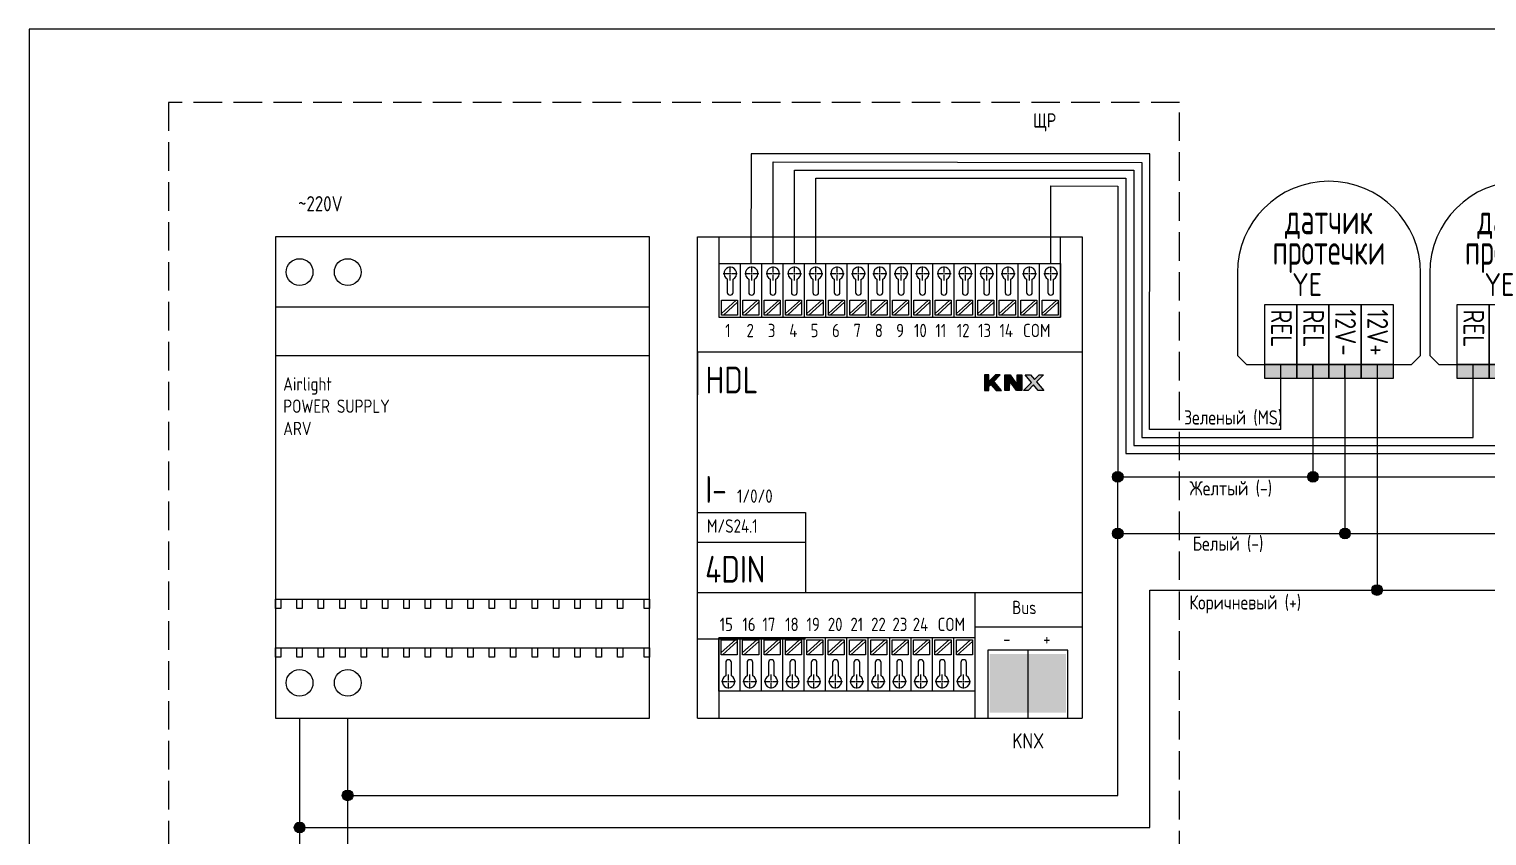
# Model space of a CAD drawing. Header units: millimetres. Extents: x -559267 to 14075, y 0 to 209897.
# Drawn here: x 0 to 255.8, y 145.5 to 287 of the extents above; entities that cross this region are included whole.
import ezdxf

# ---------------------------------------------------------------- set-up
doc = ezdxf.new("R2010")
doc.units = ezdxf.units.MM
doc.set_wipeout_variables(frame=1)
doc.linetypes.add('DASHED', pattern=[7, 5, -2, 0])
doc.layers.add('9_Протечки', color=1, linetype='Continuous')
doc.layers.add('HDL_Модули', color=7, linetype='Continuous')
doc.styles.add('UNC_A', font='GOST2304A_0.ttf')
doc.styles.add('Unecom', font='GOST2304A_0.ttf', dxfattribs={"height": 2.5})

# ---------------------------------------------------------------- blocks, each defined once
blk = doc.blocks.new('*U213')
at = {"lineweight": 25}
h = blk.add_hatch(color=82, dxfattribs=at)
h.dxf.hatch_style = 1
h.paths.add_polyline_path([(-2.62, -19.54), (-2.62, -18.4), (-5.25, -18.4), (-5.25, -19.54)])
at = {"lineweight": 25, "true_color": 0xf8991e}
h = blk.add_hatch(color=30, dxfattribs=at)
h.dxf.hatch_style = 1
h.paths.add_polyline_path([(-2.62, -18.4), (-2.62, -19.54), (0, -19.54), (0, -18.4)])
at = {"lineweight": 25}
h = blk.add_hatch(color=82, dxfattribs=at)
h.dxf.hatch_style = 1
h.paths.add_polyline_path([(1.31, -19.54), (1.31, -18.4), (-1.31, -18.4), (-1.31, -19.54)])
h = blk.add_hatch(color=160, dxfattribs=at)
h.dxf.hatch_style = 1
h.paths.add_polyline_path([(0, -18.4), (0, -19.54), (2.63, -19.54), (2.63, -18.4)])
h = blk.add_hatch(color=1, dxfattribs=at)
h.dxf.hatch_style = 1
h.paths.add_polyline_path([(1.31, -18.4), (1.31, -19.54), (3.94, -19.54), (3.94, -18.4)])
h = blk.add_hatch(color=1, dxfattribs=at)
h.dxf.hatch_style = 1
h.paths.add_polyline_path([(2.63, -18.4), (2.63, -19.54), (5.25, -19.54), (5.25, -18.4)])
blk.add_lwpolyline([(-7.5, -10.9), (-7.5, -17.65), (-6.75, -18.4), (6.75, -18.4), (7.5, -17.65), (7.5, -10.9)], dxfattribs=at)
for points in [[(-2.62, -13.49), (-2.62, -18.4), (-5.25, -18.4), (-5.25, -13.49)], [(0, -13.49), (0, -18.4), (-2.62, -18.4), (-2.62, -13.49)], [(2.63, -13.49), (2.63, -18.4), (0, -18.4), (0, -13.49)], [(5.25, -13.49), (5.25, -18.4), (2.63, -18.4), (2.63, -13.49)], [(-2.62, -18.4), (-2.62, -19.54), (-5.25, -19.54), (-5.25, -18.4)], [(-1.31, -18.4), (-1.31, -19.54), (-3.94, -19.54), (-3.94, -18.4)], [(0, -18.4), (0, -19.54), (-2.62, -19.54), (-2.62, -18.4)], [(1.31, -18.4), (1.31, -19.54), (-1.31, -19.54), (-1.31, -18.4)], [(2.63, -18.4), (2.63, -19.54), (0, -19.54), (0, -18.4)], [(3.94, -18.4), (3.94, -19.54), (1.31, -19.54), (1.31, -18.4)], [(5.25, -18.4), (5.25, -19.54), (2.63, -19.54), (2.63, -18.4)]]:
    blk.add_lwpolyline(points, close=True, dxfattribs=at)
blk.add_arc((0, -10.9), 7.5, 0, 180, dxfattribs=at)
at = {"lineweight": 25, "style": 'UNC_A'}
for s, width, insert, char_height, attachment_point in [('\\pxsm0.6;{\\W0.8;датчик протечки}', 10.9771, (0, -8.07), 2.5, 5), ('YE', 3.1163, (-3.01, -10.92), 1.875, 1)]:
    blk.add_mtext_dynamic_manual_height_columns(s, width=width, gutter_width=9.38, heights=[0], dxfattribs=dict(at, insert=insert, char_height=char_height, attachment_point=attachment_point))
at = {"lineweight": 25, "char_height": 1.7, "attachment_point": 1, "rotation": 270, "style": 'UNC_A'}
for s, insert in [('REL', (-3.04, -13.89)), ('REL', (-0.41, -13.89)), ('12V-', (2.21, -13.89)), ('12V+', (4.84, -13.89))]:
    blk.add_mtext_dynamic_manual_height_columns(s, width=4.5815, gutter_width=9.38, heights=[0], dxfattribs=dict(at, insert=insert))
at = {"lineweight": 25, "style": 'UNC_A'}
blk.add_attdef('111', (-0.66, -12.79), '', height=1.88, dxfattribs=at)
blk = doc.blocks.new('*U61')
at = {"layer": 'HDL_Модули', "color": 0, "transparency": 16777216}
for p, q in [((-1.31, 0), (-0.24, 0)), ((0, 0.24), (0, 1.31)), ((0.24, 0), (1.31, 0)), ((0, -1.31), (0, -0.24))]:
    blk.add_line(p, q, dxfattribs=at)
at = {"layer": 'HDL_Модули', "color": 0, "linetype": 'Continuous', "transparency": 16777216}
for p, q in [((-0.12, 0), (0.12, 0)), ((0, -0.12), (0, 0.12))]:
    blk.add_line(p, q, dxfattribs=at)
blk = doc.blocks.new('*U51')
at = {"layer": 'HDL_Модули', "color": 0, "transparency": 16777216}
for p, q in [((-1.31, 0), (-0.24, 0)), ((0, 0.24), (0, 1.31)), ((0.24, 0), (1.31, 0)), ((0, -1.31), (0, -0.24))]:
    blk.add_line(p, q, dxfattribs=at)
at = {"layer": 'HDL_Модули', "color": 0, "linetype": 'Continuous', "transparency": 16777216}
for p, q in [((-0.12, 0), (0.12, 0)), ((0, -0.12), (0, 0.12))]:
    blk.add_line(p, q, dxfattribs=at)
blk = doc.blocks.new('*U52')
at = {"layer": 'HDL_Модули', "color": 0, "transparency": 16777216}
for p, q in [((-1.31, 0), (-0.24, 0)), ((0, 0.24), (0, 1.31)), ((0.24, 0), (1.31, 0)), ((0, -1.31), (0, -0.24))]:
    blk.add_line(p, q, dxfattribs=at)
at = {"layer": 'HDL_Модули', "color": 0, "linetype": 'Continuous', "transparency": 16777216}
for p, q in [((-0.12, 0), (0.12, 0)), ((0, -0.12), (0, 0.12))]:
    blk.add_line(p, q, dxfattribs=at)
blk = doc.blocks.new('*U53')
at = {"layer": 'HDL_Модули', "color": 0, "transparency": 16777216}
for p, q in [((-1.31, 0), (-0.24, 0)), ((0, 0.24), (0, 1.31)), ((0.24, 0), (1.31, 0)), ((0, -1.31), (0, -0.24))]:
    blk.add_line(p, q, dxfattribs=at)
at = {"layer": 'HDL_Модули', "color": 0, "linetype": 'Continuous', "transparency": 16777216}
for p, q in [((-0.12, 0), (0.12, 0)), ((0, -0.12), (0, 0.12))]:
    blk.add_line(p, q, dxfattribs=at)
blk = doc.blocks.new('*U54')
at = {"layer": 'HDL_Модули', "color": 0, "transparency": 16777216}
for p, q in [((-1.31, 0), (-0.24, 0)), ((0, 0.24), (0, 1.31)), ((0.24, 0), (1.31, 0)), ((0, -1.31), (0, -0.24))]:
    blk.add_line(p, q, dxfattribs=at)
at = {"layer": 'HDL_Модули', "color": 0, "linetype": 'Continuous', "transparency": 16777216}
for p, q in [((-0.12, 0), (0.12, 0)), ((0, -0.12), (0, 0.12))]:
    blk.add_line(p, q, dxfattribs=at)
blk = doc.blocks.new('*U62')
at = {"layer": 'HDL_Модули', "color": 0, "transparency": 16777216}
for p, q in [((-1.31, 0), (-0.24, 0)), ((0, 0.24), (0, 1.31)), ((0.24, 0), (1.31, 0)), ((0, -1.31), (0, -0.24))]:
    blk.add_line(p, q, dxfattribs=at)
at = {"layer": 'HDL_Модули', "color": 0, "linetype": 'Continuous', "transparency": 16777216}
for p, q in [((-0.12, 0), (0.12, 0)), ((0, -0.12), (0, 0.12))]:
    blk.add_line(p, q, dxfattribs=at)
blk = doc.blocks.new('*U63')
at = {"layer": 'HDL_Модули', "color": 0, "transparency": 16777216}
for p, q in [((-1.31, 0), (-0.24, 0)), ((0, 0.24), (0, 1.31)), ((0.24, 0), (1.31, 0)), ((0, -1.31), (0, -0.24))]:
    blk.add_line(p, q, dxfattribs=at)
at = {"layer": 'HDL_Модули', "color": 0, "linetype": 'Continuous', "transparency": 16777216}
for p, q in [((-0.12, 0), (0.12, 0)), ((0, -0.12), (0, 0.12))]:
    blk.add_line(p, q, dxfattribs=at)
blk = doc.blocks.new('*U64')
at = {"layer": 'HDL_Модули', "color": 0, "transparency": 16777216}
for p, q in [((-1.31, 0), (-0.24, 0)), ((0, 0.24), (0, 1.31)), ((0.24, 0), (1.31, 0)), ((0, -1.31), (0, -0.24))]:
    blk.add_line(p, q, dxfattribs=at)
at = {"layer": 'HDL_Модули', "color": 0, "linetype": 'Continuous', "transparency": 16777216}
for p, q in [((-0.12, 0), (0.12, 0)), ((0, -0.12), (0, 0.12))]:
    blk.add_line(p, q, dxfattribs=at)
blk = doc.blocks.new('*U65')
at = {"layer": 'HDL_Модули', "color": 0, "transparency": 16777216}
for p, q in [((-1.31, 0), (-0.24, 0)), ((0, 0.24), (0, 1.31)), ((0.24, 0), (1.31, 0)), ((0, -1.31), (0, -0.24))]:
    blk.add_line(p, q, dxfattribs=at)
at = {"layer": 'HDL_Модули', "color": 0, "linetype": 'Continuous', "transparency": 16777216}
for p, q in [((-0.12, 0), (0.12, 0)), ((0, -0.12), (0, 0.12))]:
    blk.add_line(p, q, dxfattribs=at)
blk = doc.blocks.new('*U66')
at = {"layer": 'HDL_Модули', "color": 0, "transparency": 16777216}
for p, q in [((-1.31, 0), (-0.24, 0)), ((0, 0.24), (0, 1.31)), ((0.24, 0), (1.31, 0)), ((0, -1.31), (0, -0.24))]:
    blk.add_line(p, q, dxfattribs=at)
at = {"layer": 'HDL_Модули', "color": 0, "linetype": 'Continuous', "transparency": 16777216}
for p, q in [((-0.12, 0), (0.12, 0)), ((0, -0.12), (0, 0.12))]:
    blk.add_line(p, q, dxfattribs=at)
blk = doc.blocks.new('*U69')
at = {"layer": 'HDL_Модули', "color": 0, "transparency": 16777216}
for p, q in [((-1.31, 0), (-0.24, 0)), ((0, 0.24), (0, 1.31)), ((0.24, 0), (1.31, 0)), ((0, -1.31), (0, -0.24))]:
    blk.add_line(p, q, dxfattribs=at)
at = {"layer": 'HDL_Модули', "color": 0, "linetype": 'Continuous', "transparency": 16777216}
for p, q in [((-0.12, 0), (0.12, 0)), ((0, -0.12), (0, 0.12))]:
    blk.add_line(p, q, dxfattribs=at)
blk = doc.blocks.new('*U70')
at = {"layer": 'HDL_Модули', "color": 0, "transparency": 16777216}
for p, q in [((-1.31, 0), (-0.24, 0)), ((0, 0.24), (0, 1.31)), ((0.24, 0), (1.31, 0)), ((0, -1.31), (0, -0.24))]:
    blk.add_line(p, q, dxfattribs=at)
at = {"layer": 'HDL_Модули', "color": 0, "linetype": 'Continuous', "transparency": 16777216}
for p, q in [((-0.12, 0), (0.12, 0)), ((0, -0.12), (0, 0.12))]:
    blk.add_line(p, q, dxfattribs=at)
blk = doc.blocks.new('*U71')
at = {"layer": 'HDL_Модули', "color": 0, "transparency": 16777216}
for p, q in [((-1.31, 0), (-0.24, 0)), ((0, 0.24), (0, 1.31)), ((0.24, 0), (1.31, 0)), ((0, -1.31), (0, -0.24))]:
    blk.add_line(p, q, dxfattribs=at)
at = {"layer": 'HDL_Модули', "color": 0, "linetype": 'Continuous', "transparency": 16777216}
for p, q in [((-0.12, 0), (0.12, 0)), ((0, -0.12), (0, 0.12))]:
    blk.add_line(p, q, dxfattribs=at)
blk = doc.blocks.new('*U72')
at = {"layer": 'HDL_Модули', "color": 0, "transparency": 16777216}
for p, q in [((-1.31, 0), (-0.24, 0)), ((0, 0.24), (0, 1.31)), ((0.24, 0), (1.31, 0)), ((0, -1.31), (0, -0.24))]:
    blk.add_line(p, q, dxfattribs=at)
at = {"layer": 'HDL_Модули', "color": 0, "linetype": 'Continuous', "transparency": 16777216}
for p, q in [((-0.12, 0), (0.12, 0)), ((0, -0.12), (0, 0.12))]:
    blk.add_line(p, q, dxfattribs=at)
blk = doc.blocks.new('*U67')
at = {"layer": 'HDL_Модули', "color": 0, "transparency": 16777216}
for p, q in [((-1.31, 0), (-0.24, 0)), ((0, 0.24), (0, 1.31)), ((0.24, 0), (1.31, 0)), ((0, -1.31), (0, -0.24))]:
    blk.add_line(p, q, dxfattribs=at)
at = {"layer": 'HDL_Модули', "color": 0, "linetype": 'Continuous', "transparency": 16777216}
for p, q in [((-0.12, 0), (0.12, 0)), ((0, -0.12), (0, 0.12))]:
    blk.add_line(p, q, dxfattribs=at)
blk = doc.blocks.new('*U68')
at = {"layer": 'HDL_Модули', "color": 0, "transparency": 16777216}
for p, q in [((-1.31, 0), (-0.24, 0)), ((0, 0.24), (0, 1.31)), ((0.24, 0), (1.31, 0)), ((0, -1.31), (0, -0.24))]:
    blk.add_line(p, q, dxfattribs=at)
at = {"layer": 'HDL_Модули', "color": 0, "linetype": 'Continuous', "transparency": 16777216}
for p, q in [((-0.12, 0), (0.12, 0)), ((0, -0.12), (0, 0.12))]:
    blk.add_line(p, q, dxfattribs=at)
blk = doc.blocks.new('*U58')
at = {"layer": 'HDL_Модули', "color": 0, "transparency": 16777216}
for p, q in [((-1.31, 0), (-0.24, 0)), ((0, 0.24), (0, 1.31)), ((0.24, 0), (1.31, 0)), ((0, -1.31), (0, -0.24))]:
    blk.add_line(p, q, dxfattribs=at)
at = {"layer": 'HDL_Модули', "color": 0, "linetype": 'Continuous', "transparency": 16777216}
for p, q in [((-0.12, 0), (0.12, 0)), ((0, -0.12), (0, 0.12))]:
    blk.add_line(p, q, dxfattribs=at)
blk = doc.blocks.new('*U59')
at = {"layer": 'HDL_Модули', "color": 0, "transparency": 16777216}
for p, q in [((-1.31, 0), (-0.24, 0)), ((0, 0.24), (0, 1.31)), ((0.24, 0), (1.31, 0)), ((0, -1.31), (0, -0.24))]:
    blk.add_line(p, q, dxfattribs=at)
at = {"layer": 'HDL_Модули', "color": 0, "linetype": 'Continuous', "transparency": 16777216}
for p, q in [((-0.12, 0), (0.12, 0)), ((0, -0.12), (0, 0.12))]:
    blk.add_line(p, q, dxfattribs=at)
blk = doc.blocks.new('*U60')
at = {"layer": 'HDL_Модули', "color": 0, "transparency": 16777216}
for p, q in [((-1.31, 0), (-0.24, 0)), ((0, 0.24), (0, 1.31)), ((0.24, 0), (1.31, 0)), ((0, -1.31), (0, -0.24))]:
    blk.add_line(p, q, dxfattribs=at)
at = {"layer": 'HDL_Модули', "color": 0, "linetype": 'Continuous', "transparency": 16777216}
for p, q in [((-0.12, 0), (0.12, 0)), ((0, -0.12), (0, 0.12))]:
    blk.add_line(p, q, dxfattribs=at)
blk = doc.blocks.new('*U73')
at = {"layer": 'HDL_Модули', "color": 0, "transparency": 16777216}
for p, q in [((-1.31, 0), (-0.24, 0)), ((0, 0.24), (0, 1.31)), ((0.24, 0), (1.31, 0)), ((0, -1.31), (0, -0.24))]:
    blk.add_line(p, q, dxfattribs=at)
at = {"layer": 'HDL_Модули', "color": 0, "linetype": 'Continuous', "transparency": 16777216}
for p, q in [((-0.12, 0), (0.12, 0)), ((0, -0.12), (0, 0.12))]:
    blk.add_line(p, q, dxfattribs=at)
blk = doc.blocks.new('*U74')
at = {"layer": 'HDL_Модули', "color": 0, "transparency": 16777216}
for p, q in [((-1.31, 0), (-0.24, 0)), ((0, 0.24), (0, 1.31)), ((0.24, 0), (1.31, 0)), ((0, -1.31), (0, -0.24))]:
    blk.add_line(p, q, dxfattribs=at)
at = {"layer": 'HDL_Модули', "color": 0, "linetype": 'Continuous', "transparency": 16777216}
for p, q in [((-0.12, 0), (0.12, 0)), ((0, -0.12), (0, 0.12))]:
    blk.add_line(p, q, dxfattribs=at)
blk = doc.blocks.new('*U77')
at = {"layer": 'HDL_Модули', "color": 0, "transparency": 16777216}
for p, q in [((-1.31, 0), (-0.24, 0)), ((0, 0.24), (0, 1.31)), ((0.24, 0), (1.31, 0)), ((0, -1.31), (0, -0.24))]:
    blk.add_line(p, q, dxfattribs=at)
at = {"layer": 'HDL_Модули', "color": 0, "linetype": 'Continuous', "transparency": 16777216}
for p, q in [((-0.12, 0), (0.12, 0)), ((0, -0.12), (0, 0.12))]:
    blk.add_line(p, q, dxfattribs=at)
blk = doc.blocks.new('*U78')
at = {"layer": 'HDL_Модули', "color": 0, "transparency": 16777216}
for p, q in [((-1.31, 0), (-0.24, 0)), ((0, 0.24), (0, 1.31)), ((0.24, 0), (1.31, 0)), ((0, -1.31), (0, -0.24))]:
    blk.add_line(p, q, dxfattribs=at)
at = {"layer": 'HDL_Модули', "color": 0, "linetype": 'Continuous', "transparency": 16777216}
for p, q in [((-0.12, 0), (0.12, 0)), ((0, -0.12), (0, 0.12))]:
    blk.add_line(p, q, dxfattribs=at)
blk = doc.blocks.new('*U56')
at = {"layer": 'HDL_Модули', "color": 0, "transparency": 16777216}
for p, q in [((-1.31, 0), (-0.24, 0)), ((0, 0.24), (0, 1.31)), ((0.24, 0), (1.31, 0)), ((0, -1.31), (0, -0.24))]:
    blk.add_line(p, q, dxfattribs=at)
at = {"layer": 'HDL_Модули', "color": 0, "linetype": 'Continuous', "transparency": 16777216}
for p, q in [((-0.12, 0), (0.12, 0)), ((0, -0.12), (0, 0.12))]:
    blk.add_line(p, q, dxfattribs=at)
blk = doc.blocks.new('*U57')
at = {"layer": 'HDL_Модули', "color": 0, "transparency": 16777216}
for p, q in [((-1.31, 0), (-0.24, 0)), ((0, 0.24), (0, 1.31)), ((0.24, 0), (1.31, 0)), ((0, -1.31), (0, -0.24))]:
    blk.add_line(p, q, dxfattribs=at)
at = {"layer": 'HDL_Модули', "color": 0, "linetype": 'Continuous', "transparency": 16777216}
for p, q in [((-0.12, 0), (0.12, 0)), ((0, -0.12), (0, 0.12))]:
    blk.add_line(p, q, dxfattribs=at)
blk = doc.blocks.new('*U75')
at = {"layer": 'HDL_Модули', "color": 0, "transparency": 16777216}
for p, q in [((-1.31, 0), (-0.24, 0)), ((0, 0.24), (0, 1.31)), ((0.24, 0), (1.31, 0)), ((0, -1.31), (0, -0.24))]:
    blk.add_line(p, q, dxfattribs=at)
at = {"layer": 'HDL_Модули', "color": 0, "linetype": 'Continuous', "transparency": 16777216}
for p, q in [((-0.12, 0), (0.12, 0)), ((0, -0.12), (0, 0.12))]:
    blk.add_line(p, q, dxfattribs=at)
blk = doc.blocks.new('*U76')
at = {"layer": 'HDL_Модули', "color": 0, "transparency": 16777216}
for p, q in [((-1.31, 0), (-0.24, 0)), ((0, 0.24), (0, 1.31)), ((0.24, 0), (1.31, 0)), ((0, -1.31), (0, -0.24))]:
    blk.add_line(p, q, dxfattribs=at)
at = {"layer": 'HDL_Модули', "color": 0, "linetype": 'Continuous', "transparency": 16777216}
for p, q in [((-0.12, 0), (0.12, 0)), ((0, -0.12), (0, 0.12))]:
    blk.add_line(p, q, dxfattribs=at)
blk = doc.blocks.new('*U55')
at = {"layer": 'HDL_Модули', "color": 0, "transparency": 16777216}
for p, q in [((-1.31, 0), (-0.24, 0)), ((0, 0.24), (0, 1.31)), ((0.24, 0), (1.31, 0)), ((0, -1.31), (0, -0.24))]:
    blk.add_line(p, q, dxfattribs=at)
at = {"layer": 'HDL_Модули', "color": 0, "linetype": 'Continuous', "transparency": 16777216}
for p, q in [((-0.12, 0), (0.12, 0)), ((0, -0.12), (0, 0.12))]:
    blk.add_line(p, q, dxfattribs=at)
blk = doc.blocks.new('HDL KNX  Dry contact  24')
blk.add_wipeout([(0, 45), (72, 45), (72, -45), (0, -45)]).dxf.layer = 'HDL_Модули'
at = {"layer": 'HDL_Модули'}
h = blk.add_hatch(color=256, dxfattribs=at)
h.dxf.hatch_style = 2
h.paths.add_polyline_path([(55.59, 17.82), (55.47, 17.97), (56.67, 19.19), (55.81, 19.19), (54.59, 17.95), (54.59, 17.95), (54.59, 19.18), (53.75, 19.19), (53.75, 16.24), (54.59, 16.24), (54.59, 17.08), (54.93, 17.42), (55.91, 16.25), (56.92, 16.25)])
h = blk.add_hatch(color=256, dxfattribs=at)
h.dxf.hatch_style = 2
h.paths.add_polyline_path([(58.58, 19.19), (59.89, 17.35), (59.88, 19.19), (60.72, 19.19), (60.72, 16.25), (59.76, 16.25), (58.41, 18.08), (58.39, 16.25), (57.56, 16.25), (57.56, 19.19)])
h = blk.add_hatch(color=256, dxfattribs=at)
h.dxf.hatch_style = 2
h.paths.add_polyline_path([(64.84, 16.24), (63.82, 16.25), (62.93, 17.31), (61.9, 16.24), (61.05, 16.24), (62.55, 17.77), (61.36, 19.19), (62.34, 19.19), (63.09, 18.32), (63.95, 19.19), (64.8, 19.19), (63.48, 17.86)])
h = blk.add_hatch(color=256, dxfattribs=at)
h.dxf.hatch_style = 1
h.paths.add_polyline_path([(61.86, -33.01), (54.72, -33.01), (54.72, -44.02), (61.86, -44.02)])
h = blk.add_hatch(color=1, dxfattribs=at)
h.dxf.hatch_style = 1
h.paths.add_polyline_path([(69, -33.01), (61.86, -33.01), (61.86, -44.02), (69, -44.02)])
for p, q in [((0, 45), (72, 45)), ((0, -45), (0, 45)), ((0, 45), (72, 45)), ((0, -45), (0, 45)), ((72, 45), (72, -45)), ((72, 45), (72, -45)), ((72, 23.44), (0, 23.44)), ((0, 23.44), (0, 19.44)), ((0, 19.44), (0, 15.44)), ((54.59, 19.18), (53.75, 19.19)), ((53.75, 19.19), (53.75, 16.24)), ((55.81, 19.19), (54.59, 17.95)), ((54.59, 17.95), (54.59, 19.18)), ((55.47, 17.97), (56.67, 19.19)), ((56.67, 19.19), (55.81, 19.19)), ((57.56, 16.25), (57.56, 19.19)), ((57.56, 19.19), (58.58, 19.19)), ((58.58, 19.19), (59.89, 17.35)), ((59.89, 17.35), (59.88, 19.19)), ((59.88, 19.19), (60.72, 19.19)), ((60.72, 19.19), (60.72, 16.25)), ((62.55, 17.77), (61.36, 19.19)), ((61.36, 19.19), (62.34, 19.19)), ((62.34, 19.19), (63.09, 18.32)), ((63.09, 18.32), (63.95, 19.19)), ((64.8, 19.19), (63.48, 17.86)), ((63.95, 19.19), (64.8, 19.19)), ((54.59, 17.95), (54.59, 17.95)), ((54.59, 17.08), (54.93, 17.42)), ((54.59, 16.24), (54.59, 17.08)), ((54.93, 17.42), (55.91, 16.25)), ((55.59, 17.82), (55.47, 17.97)), ((56.92, 16.25), (55.59, 17.82)), ((58.41, 18.08), (58.39, 16.25)), ((59.76, 16.25), (58.41, 18.08)), ((61.05, 16.24), (62.55, 17.77)), ((62.93, 17.31), (61.9, 16.24)), ((63.82, 16.25), (62.93, 17.31)), ((63.48, 17.86), (64.84, 16.24)), ((53.75, 16.24), (54.59, 16.24)), ((55.91, 16.25), (56.92, 16.25)), ((58.39, 16.25), (57.56, 16.25)), ((60.72, 16.25), (59.76, 16.25)), ((61.9, 16.24), (61.05, 16.24)), ((64.84, 16.24), (63.82, 16.25)), ((0, -6.56), (20.23, -6.56)), ((20.23, -6.56), (20.23, -21.5)), ((72, -21.58), (0, -21.58)), ((72, -21.58), (72, -25.58)), ((20.23, -30.27), (0, -30.27)), ((69.33, -32.3), (54.39, -32.3)), ((54.39, -32.3), (54.39, -45)), ((61.86, -32.3), (61.86, -45)), ((69.33, -45), (69.33, -32.3))]:
    blk.add_line(p, q, dxfattribs=at)
for points in [[(4, 45), (4, 30), (68, 30), (68, 45)], [(4, 40), (8, 40), (8, 30)], [(8, 40), (12, 40), (12, 30)], [(12, 40), (16, 40), (16, 30)], [(16, 40), (20, 40), (20, 30)], [(20, 40), (24, 40), (24, 30)], [(24, 40), (28, 40), (28, 30)], [(28, 40), (32, 40), (32, 30)], [(32, 40), (36, 40), (36, 30)], [(36, 40), (40, 40), (40, 30)], [(40, 40), (44, 40), (44, 30)], [(44, 40), (48, 40), (48, 30)], [(48, 40), (52, 40), (52, 30)], [(52, 40), (56, 40), (56, 30)], [(56, 40), (60, 40), (60, 30)], [(60, 40), (64, 40), (64, 30)], [(64, 40), (68, 40), (68, 30)], [(5.61, 37.12), (5.61, 34.63)], [(6.69, 34.63), (6.69, 37.1)], [(9.61, 37.12), (9.61, 34.63)], [(10.69, 34.63), (10.69, 37.1)], [(13.61, 37.12), (13.61, 34.63)], [(14.69, 34.63), (14.69, 37.1)], [(17.61, 37.12), (17.61, 34.63)], [(18.69, 34.63), (18.69, 37.1)], [(21.61, 37.12), (21.61, 34.63)], [(22.69, 34.63), (22.69, 37.1)], [(25.61, 37.12), (25.61, 34.63)], [(26.69, 34.63), (26.69, 37.1)], [(29.61, 37.12), (29.61, 34.63)], [(30.69, 34.63), (30.69, 37.1)], [(33.61, 37.12), (33.61, 34.63)], [(34.69, 34.63), (34.69, 37.1)], [(37.61, 37.12), (37.61, 34.63)], [(38.69, 34.63), (38.69, 37.1)], [(41.61, 37.12), (41.61, 34.63)], [(42.69, 34.63), (42.69, 37.1)], [(45.61, 37.12), (45.61, 34.63)], [(46.69, 34.63), (46.69, 37.1)], [(49.61, 37.12), (49.61, 34.63)], [(50.69, 34.63), (50.69, 37.1)], [(53.61, 37.12), (53.61, 34.63)], [(54.69, 34.63), (54.69, 37.1)], [(57.61, 37.12), (57.61, 34.63)], [(58.69, 34.63), (58.69, 37.1)], [(61.61, 37.12), (61.61, 34.63)], [(62.69, 34.63), (62.69, 37.1)], [(65.61, 37.12), (65.61, 34.63)], [(66.69, 34.63), (66.69, 37.1)], [(4.52, 33.19), (7.52, 33.19)], [(4.52, 30.66), (7.29, 33.19)], [(4.87, 30.35), (7.52, 32.77)], [(8.52, 33.19), (11.52, 33.19)], [(8.52, 30.66), (11.29, 33.19)], [(8.87, 30.35), (11.52, 32.77)], [(12.52, 33.19), (15.52, 33.19)], [(12.52, 30.66), (15.29, 33.19)], [(12.87, 30.35), (15.52, 32.77)], [(16.52, 33.19), (19.52, 33.19)], [(16.52, 30.66), (19.29, 33.19)], [(16.87, 30.35), (19.52, 32.77)], [(20.52, 33.19), (23.52, 33.19)], [(20.52, 30.66), (23.29, 33.19)], [(20.87, 30.35), (23.52, 32.77)], [(24.52, 33.19), (27.52, 33.19)], [(24.52, 30.66), (27.29, 33.19)], [(24.87, 30.35), (27.52, 32.77)], [(28.52, 33.19), (31.52, 33.19)], [(28.52, 30.66), (31.29, 33.19)], [(28.87, 30.35), (31.52, 32.77)], [(32.52, 33.19), (35.52, 33.19)], [(32.52, 30.66), (35.29, 33.19)], [(32.87, 30.35), (35.52, 32.77)], [(36.52, 33.19), (39.52, 33.19)], [(36.52, 30.66), (39.29, 33.19)], [(36.87, 30.35), (39.52, 32.77)], [(40.52, 33.19), (43.52, 33.19)], [(40.52, 30.66), (43.29, 33.19)], [(40.87, 30.35), (43.52, 32.77)], [(44.52, 33.19), (47.52, 33.19)], [(44.52, 30.66), (47.29, 33.19)], [(44.87, 30.35), (47.52, 32.77)], [(48.52, 33.19), (51.52, 33.19)], [(48.52, 30.66), (51.29, 33.19)], [(48.87, 30.35), (51.52, 32.77)], [(52.52, 33.19), (55.52, 33.19)], [(52.52, 30.66), (55.29, 33.19)], [(52.87, 30.35), (55.52, 32.77)], [(56.52, 33.19), (59.52, 33.19)], [(56.52, 30.66), (59.29, 33.19)], [(56.87, 30.35), (59.52, 32.77)], [(60.52, 33.19), (63.52, 33.19)], [(60.52, 30.66), (63.29, 33.19)], [(60.87, 30.35), (63.52, 32.77)], [(64.52, 33.19), (67.52, 33.19)], [(64.52, 30.66), (67.29, 33.19)], [(64.87, 30.35), (67.52, 32.77)], [(20.23, -12.18), (0, -12.18)], [(52, -32.3), (52, -21.58)], [(52, -45), (52, -30), (4, -30), (4, -45)], [(8, -40), (4, -40), (4, -30)], [(12, -40), (8, -40), (8, -30)], [(16, -40), (12, -40), (12, -30)], [(20, -40), (16, -40), (16, -30)], [(24, -40), (20, -40), (20, -30)], [(28, -40), (24, -40), (24, -30)], [(32, -40), (28, -40), (28, -30)], [(36, -40), (32, -40), (32, -30)], [(40, -40), (36, -40), (36, -30)], [(44, -40), (40, -40), (40, -30)], [(48, -40), (44, -40), (44, -30)], [(52, -40), (48, -40), (48, -30)], [(72, -28), (52, -28)], [(0, -45), (0, -30.84)], [(0, -45), (0, -30.84)], [(7.13, -30.35), (4.48, -32.77)], [(7.48, -30.66), (4.71, -33.19)], [(11.13, -30.35), (8.48, -32.77)], [(11.48, -30.66), (8.71, -33.19)], [(15.13, -30.35), (12.48, -32.77)], [(15.48, -30.66), (12.71, -33.19)], [(19.13, -30.35), (16.48, -32.77)], [(19.48, -30.66), (16.71, -33.19)], [(23.13, -30.35), (20.48, -32.77)], [(23.48, -30.66), (20.71, -33.19)], [(27.13, -30.35), (24.48, -32.77)], [(27.48, -30.66), (24.71, -33.19)], [(31.13, -30.35), (28.48, -32.77)], [(31.48, -30.66), (28.71, -33.19)], [(35.13, -30.35), (32.48, -32.77)], [(35.48, -30.66), (32.71, -33.19)], [(39.13, -30.35), (36.48, -32.77)], [(39.48, -30.66), (36.71, -33.19)], [(43.13, -30.35), (40.48, -32.77)], [(43.48, -30.66), (40.71, -33.19)], [(47.13, -30.35), (44.48, -32.77)], [(47.48, -30.66), (44.71, -33.19)], [(51.13, -30.35), (48.48, -32.77)], [(51.48, -30.66), (48.71, -33.19)], [(7.48, -33.19), (4.48, -33.19)], [(5.31, -34.63), (5.31, -37.1)], [(6.39, -37.12), (6.39, -34.63)], [(11.48, -33.19), (8.48, -33.19)], [(9.31, -34.63), (9.31, -37.1)], [(10.39, -37.12), (10.39, -34.63)], [(15.48, -33.19), (12.48, -33.19)], [(13.31, -34.63), (13.31, -37.1)], [(14.39, -37.12), (14.39, -34.63)], [(19.48, -33.19), (16.48, -33.19)], [(17.31, -34.63), (17.31, -37.1)], [(18.39, -37.12), (18.39, -34.63)], [(23.48, -33.19), (20.48, -33.19)], [(21.31, -34.63), (21.31, -37.1)], [(22.39, -37.12), (22.39, -34.63)], [(27.48, -33.19), (24.48, -33.19)], [(25.31, -34.63), (25.31, -37.1)], [(26.39, -37.12), (26.39, -34.63)], [(31.48, -33.19), (28.48, -33.19)], [(29.31, -34.63), (29.31, -37.1)], [(30.39, -37.12), (30.39, -34.63)], [(35.48, -33.19), (32.48, -33.19)], [(33.31, -34.63), (33.31, -37.1)], [(34.39, -37.12), (34.39, -34.63)], [(39.48, -33.19), (36.48, -33.19)], [(37.31, -34.63), (37.31, -37.1)], [(38.39, -37.12), (38.39, -34.63)], [(43.48, -33.19), (40.48, -33.19)], [(41.31, -34.63), (41.31, -37.1)], [(42.39, -37.12), (42.39, -34.63)], [(47.48, -33.19), (44.48, -33.19)], [(45.31, -34.63), (45.31, -37.1)], [(46.39, -37.12), (46.39, -34.63)], [(51.48, -33.19), (48.48, -33.19)], [(49.31, -34.63), (49.31, -37.1)], [(50.39, -37.12), (50.39, -34.63)], [(0, -45), (72, -45)]]:
    blk.add_lwpolyline(points, dxfattribs=at)
for points in [[(4.52, 33.19), (7.52, 33.19), (7.52, 30.35), (4.52, 30.35)], [(8.52, 33.19), (11.52, 33.19), (11.52, 30.35), (8.52, 30.35)], [(12.52, 33.19), (15.52, 33.19), (15.52, 30.35), (12.52, 30.35)], [(16.52, 33.19), (19.52, 33.19), (19.52, 30.35), (16.52, 30.35)], [(20.52, 33.19), (23.52, 33.19), (23.52, 30.35), (20.52, 30.35)], [(24.52, 33.19), (27.52, 33.19), (27.52, 30.35), (24.52, 30.35)], [(28.52, 33.19), (31.52, 33.19), (31.52, 30.35), (28.52, 30.35)], [(32.52, 33.19), (35.52, 33.19), (35.52, 30.35), (32.52, 30.35)], [(36.52, 33.19), (39.52, 33.19), (39.52, 30.35), (36.52, 30.35)], [(40.52, 33.19), (43.52, 33.19), (43.52, 30.35), (40.52, 30.35)], [(44.52, 33.19), (47.52, 33.19), (47.52, 30.35), (44.52, 30.35)], [(48.52, 33.19), (51.52, 33.19), (51.52, 30.35), (48.52, 30.35)], [(52.52, 33.19), (55.52, 33.19), (55.52, 30.35), (52.52, 30.35)], [(56.52, 33.19), (59.52, 33.19), (59.52, 30.35), (56.52, 30.35)], [(60.52, 33.19), (63.52, 33.19), (63.52, 30.35), (60.52, 30.35)], [(64.52, 33.19), (67.52, 33.19), (67.52, 30.35), (64.52, 30.35)], [(7.48, -33.19), (4.48, -33.19), (4.48, -30.35), (7.48, -30.35)], [(11.48, -33.19), (8.48, -33.19), (8.48, -30.35), (11.48, -30.35)], [(15.48, -33.19), (12.48, -33.19), (12.48, -30.35), (15.48, -30.35)], [(19.48, -33.19), (16.48, -33.19), (16.48, -30.35), (19.48, -30.35)], [(23.48, -33.19), (20.48, -33.19), (20.48, -30.35), (23.48, -30.35)], [(27.48, -33.19), (24.48, -33.19), (24.48, -30.35), (27.48, -30.35)], [(31.48, -33.19), (28.48, -33.19), (28.48, -30.35), (31.48, -30.35)], [(35.48, -33.19), (32.48, -33.19), (32.48, -30.35), (35.48, -30.35)], [(39.48, -33.19), (36.48, -33.19), (36.48, -30.35), (39.48, -30.35)], [(43.48, -33.19), (40.48, -33.19), (40.48, -30.35), (43.48, -30.35)], [(47.48, -33.19), (44.48, -33.19), (44.48, -30.35), (47.48, -30.35)], [(51.48, -33.19), (48.48, -33.19), (48.48, -30.35), (51.48, -30.35)]]:
    blk.add_lwpolyline(points, close=True, dxfattribs=at)
for centre, radius, start, end in [((6.17, 38.16), 1.18, 296.4083, 242.1119), ((10.17, 38.16), 1.18, 296.4083, 242.1119), ((14.17, 38.16), 1.18, 296.4083, 242.1119), ((18.17, 38.16), 1.18, 296.4083, 242.1119), ((22.17, 38.16), 1.18, 296.4083, 242.1119), ((26.17, 38.16), 1.18, 296.4083, 242.1119), ((30.17, 38.16), 1.18, 296.4083, 242.1119), ((34.17, 38.16), 1.18, 296.4083, 242.1119), ((38.17, 38.16), 1.18, 296.4083, 242.1119), ((42.17, 38.16), 1.18, 296.4083, 242.1119), ((46.17, 38.16), 1.18, 296.4083, 242.1119), ((50.17, 38.16), 1.18, 296.4083, 242.1119), ((54.17, 38.16), 1.18, 296.4083, 242.1119), ((58.17, 38.16), 1.18, 296.4083, 242.1119), ((62.17, 38.16), 1.18, 296.4083, 242.1119), ((66.17, 38.16), 1.18, 296.4083, 242.1119), ((6.15, 34.63), 0.539, 180, 0), ((10.15, 34.63), 0.539, 180, 0), ((14.15, 34.63), 0.539, 180, 0), ((18.15, 34.63), 0.539, 180, 0), ((22.15, 34.63), 0.539, 180, 0), ((26.15, 34.63), 0.539, 180, 0), ((30.15, 34.63), 0.539, 180, 0), ((34.15, 34.63), 0.539, 180, 0), ((38.15, 34.63), 0.539, 180, 0), ((42.15, 34.63), 0.539, 180, 0), ((46.15, 34.63), 0.539, 180, 0), ((50.15, 34.63), 0.539, 180, 0), ((54.15, 34.63), 0.539, 180, 0), ((58.15, 34.63), 0.539, 180, 0), ((62.15, 34.63), 0.539, 180, 0), ((66.15, 34.63), 0.539, 180, 0), ((5.85, -34.63), 0.539, 0, 180), ((9.85, -34.63), 0.539, 0, 180), ((13.85, -34.63), 0.539, 0, 180), ((17.85, -34.63), 0.539, 0, 180), ((21.85, -34.63), 0.539, 0, 180), ((25.85, -34.63), 0.539, 0, 180), ((29.85, -34.63), 0.539, 0, 180), ((33.85, -34.63), 0.539, 0, 180), ((37.85, -34.63), 0.539, 0, 180), ((41.85, -34.63), 0.539, 0, 180), ((45.85, -34.63), 0.539, 0, 180), ((49.85, -34.63), 0.539, 0, 180), ((5.83, -38.16), 1.18, 116.4083, 62.1119), ((9.83, -38.16), 1.18, 116.4083, 62.1119), ((13.83, -38.16), 1.18, 116.4083, 62.1119), ((17.83, -38.16), 1.18, 116.4083, 62.1119), ((21.83, -38.16), 1.18, 116.4083, 62.1119), ((25.83, -38.16), 1.18, 116.4083, 62.1119), ((29.83, -38.16), 1.18, 116.4083, 62.1119), ((33.83, -38.16), 1.18, 116.4083, 62.1119), ((37.83, -38.16), 1.18, 116.4083, 62.1119), ((41.83, -38.16), 1.18, 116.4083, 62.1119), ((45.83, -38.16), 1.18, 116.4083, 62.1119), ((49.83, -38.16), 1.18, 116.4083, 62.1119)]:
    blk.add_arc(centre, radius, start, end, dxfattribs=at)
for name, p in [('*U61', (6.17, 38.16)), ('*U51', (10.17, 38.16)), ('*U52', (14.17, 38.16)), ('*U53', (18.17, 38.16)), ('*U54', (22.17, 38.16)), ('*U62', (26.17, 38.16)), ('*U63', (30.17, 38.16)), ('*U64', (34.17, 38.16)), ('*U65', (38.17, 38.16)), ('*U66', (42.17, 38.16)), ('*U69', (46.17, 38.16)), ('*U70', (50.17, 38.16)), ('*U71', (54.17, 38.16)), ('*U72', (58.17, 38.16)), ('*U67', (62.17, 38.16)), ('*U68', (66.17, 38.16)), ('*U76', (5.83, -38.16)), ('*U75', (9.83, -38.16)), ('*U57', (13.83, -38.16)), ('*U56', (17.83, -38.16)), ('*U78', (21.83, -38.16)), ('*U77', (25.83, -38.16)), ('*U74', (29.83, -38.16)), ('*U73', (33.83, -38.16)), ('*U60', (37.83, -38.16)), ('*U59', (41.83, -38.16)), ('*U58', (45.83, -38.16)), ('*U55', (49.83, -38.16))]:
    blk.add_blockref(name, p, dxfattribs=at)
at = {"layer": 'HDL_Модули', "style": 'Unecom'}
for s, height, p in [('1', 2.5, (5.21, 26.24)), ('2', 2.5, (9.21, 26.24)), ('3', 2.5, (13.21, 26.24)), ('4', 2.5, (17.21, 26.24)), ('5', 2.5, (21.21, 26.24)), ('6', 2.5, (25.21, 26.24)), ('7', 2.5, (29.21, 26.24)), ('8', 2.5, (33.21, 26.24)), ('9', 2.5, (37.21, 26.24)), ('10', 2.5, (40.56, 26.24)), ('11', 2.5, (44.56, 26.24)), ('12', 2.5, (48.56, 26.24)), ('13', 2.5, (52.56, 26.24)), ('14', 2.5, (56.56, 26.24)), ('COM', 2.5, (60.95, 26.24)), ('HDL', 5, (1.54, 15.73)), ('I-', 5, (1.47, -4.74)), ('M/S24.1', 2.5, (1.79, -10.34)), ('4DIN', 5, (1.46, -19.67)), ('Bus', 2.5, (58.93, -25.57)), ('15', 2.5, (4.19, -28.74)), ('16', 2.5, (8.44, -28.74)), ('17', 2.5, (12.19, -28.74)), ('18', 2.5, (16.44, -28.74)), ('19', 2.5, (20.44, -28.74)), ('20', 2.5, (24.42, -28.74)), ('21', 2.5, (28.65, -28.74)), ('22', 2.5, (32.52, -28.74)), ('23', 2.5, (36.52, -28.74)), ('24', 2.5, (40.31, -28.74)), ('COM', 2.5, (44.97, -28.74)), ('+', 2.5, (64.72, -31.45)), ('-', 2.5, (57.25, -31.45))]:
    blk.add_text(s, height=height, dxfattribs=at).set_placement(p)
blk.add_attdef('АДРЕС', (7.43, -4.74), '', height=2.5, dxfattribs=at)
blk = doc.blocks.new('*U130')
for centre in [(4.5, 38.42), (13.5, 38.42), (4.5, -38.42), (13.5, -38.42)]:
    blk.add_circle(centre, 2.5)
blk.add_wipeout([(0, 31.85), (70, 31.85), (70, -31.85), (0, -31.85)])
for points in [[(0, -45), (70, -45), (70, 45), (0, 45)], [(0, -31.85), (70, -31.85), (70, 31.85), (0, 31.85)], [(0, -22.75), (70, -22.75), (70, 22.75), (0, 22.75)], [(0, -22.75), (1, -22.75), (1, -24.52), (0, -24.52)], [(4, -22.75), (5, -22.75), (5, -24.52), (4, -24.52)], [(8, -22.75), (9, -22.75), (9, -24.52), (8, -24.52)], [(12, -22.75), (13, -22.75), (13, -24.52), (12, -24.52)], [(16, -22.75), (17, -22.75), (17, -24.52), (16, -24.52)], [(20, -22.75), (21, -22.75), (21, -24.52), (20, -24.52)], [(24, -22.75), (25, -22.75), (25, -24.52), (24, -24.52)], [(28, -22.75), (29, -22.75), (29, -24.52), (28, -24.52)], [(32, -22.75), (33, -22.75), (33, -24.52), (32, -24.52)], [(36, -22.75), (37, -22.75), (37, -24.52), (36, -24.52)], [(40, -22.75), (41, -22.75), (41, -24.52), (40, -24.52)], [(44, -22.75), (45, -22.75), (45, -24.52), (44, -24.52)], [(48, -22.75), (49, -22.75), (49, -24.52), (48, -24.52)], [(52, -22.75), (53, -22.75), (53, -24.52), (52, -24.52)], [(56, -22.75), (57, -22.75), (57, -24.52), (56, -24.52)], [(60, -22.75), (61, -22.75), (61, -24.52), (60, -24.52)], [(64, -22.75), (65, -22.75), (65, -24.52), (64, -24.52)], [(69, -22.75), (70, -22.75), (70, -24.52), (69, -24.52)], [(0, -31.85), (1, -31.85), (1, -33.62), (0, -33.62)], [(4, -31.85), (5, -31.85), (5, -33.62), (4, -33.62)], [(8, -31.85), (9, -31.85), (9, -33.62), (8, -33.62)], [(12, -31.85), (13, -31.85), (13, -33.62), (12, -33.62)], [(16, -31.85), (17, -31.85), (17, -33.62), (16, -33.62)], [(20, -31.85), (21, -31.85), (21, -33.62), (20, -33.62)], [(24, -31.85), (25, -31.85), (25, -33.62), (24, -33.62)], [(28, -31.85), (29, -31.85), (29, -33.62), (28, -33.62)], [(32, -31.85), (33, -31.85), (33, -33.62), (32, -33.62)], [(36, -31.85), (37, -31.85), (37, -33.62), (36, -33.62)], [(40, -31.85), (41, -31.85), (41, -33.62), (40, -33.62)], [(44, -31.85), (45, -31.85), (45, -33.62), (44, -33.62)], [(48, -31.85), (49, -31.85), (49, -33.62), (48, -33.62)], [(52, -31.85), (53, -31.85), (53, -33.62), (52, -33.62)], [(56, -31.85), (57, -31.85), (57, -33.62), (56, -33.62)], [(60, -31.85), (61, -31.85), (61, -33.62), (60, -33.62)], [(64, -31.85), (65, -31.85), (65, -33.62), (64, -33.62)], [(69, -31.85), (70, -31.85), (70, -33.62), (69, -33.62)]]:
    blk.add_lwpolyline(points, close=True)
at = {"insert": (1.44, 18.75), "char_height": 2.5, "attachment_point": 1, "style": 'Unecom'}
blk.add_mtext_dynamic_manual_height_columns('Airlight\\PPOWER SUPPLY\\PARV', width=40.6933, gutter_width=12.5, heights=[0], dxfattribs=at)
blk = doc.blocks.new('Протечки')
at = {"layer": '9_Протечки', "ltscale": 2}
h = blk.add_hatch(color=5, dxfattribs=at)
h.dxf.hatch_style = 1
h.paths.add_polyline_path([(166.58, -64.73, 0.414214), (165.64, -65.67), (166.58, -65.67)])
h.paths.add_polyline_path([(166.58, -64.73), (166.58, -65.67), (167.52, -65.67, 0.414214)])
h.paths.add_polyline_path([(167.52, -65.67), (165.64, -65.67, 1)])
at = {"layer": '9_Протечки', "ltscale": 2, "true_color": 0xcd6928}
h = blk.add_hatch(color=32, dxfattribs=at)
h.dxf.hatch_style = 1
h.paths.add_polyline_path([(200.83, -64.73, 0.414214), (199.89, -65.67), (200.83, -65.67)])
h.paths.add_polyline_path([(200.83, -64.73), (200.83, -65.67), (201.76, -65.67, 0.414214)])
h.paths.add_polyline_path([(201.76, -65.67), (199.89, -65.67, 1)])
at = {"layer": '9_Протечки', "ltscale": 2}
h = blk.add_hatch(color=5, dxfattribs=at)
h.dxf.hatch_style = 1
h.paths.add_polyline_path([(166.58, -74.66, 0.414214), (165.64, -75.6), (166.58, -75.6)])
h.paths.add_polyline_path([(166.58, -74.66), (166.58, -75.6), (167.52, -75.6, 0.414214)])
h.paths.add_polyline_path([(167.52, -75.6), (165.64, -75.6, 1)])
h = blk.add_hatch(color=5, dxfattribs=at)
h.dxf.hatch_style = 1
h.paths.add_polyline_path([(206.45, -74.66, 0.414214), (205.51, -75.6), (206.45, -75.6)])
h.paths.add_polyline_path([(206.45, -74.66), (206.45, -75.6), (207.39, -75.6, 0.414214)])
h.paths.add_polyline_path([(207.39, -75.6), (205.51, -75.6, 1)])
h = blk.add_hatch(color=1, dxfattribs=at)
h.dxf.hatch_style = 1
h.paths.add_polyline_path([(212.08, -84.59, 0.414214), (211.14, -85.53), (212.08, -85.53)])
h.paths.add_polyline_path([(212.08, -84.59), (212.08, -85.53), (213.01, -85.53, 0.414214)])
h.paths.add_polyline_path([(213.01, -85.53), (211.14, -85.53, 1)])
h = blk.add_hatch(color=5, dxfattribs=at)
h.dxf.hatch_style = 1
h.paths.add_polyline_path([(31.45, -120.6, 0.414214), (30.52, -121.54), (31.45, -121.54)])
h.paths.add_polyline_path([(31.45, -120.6), (31.45, -121.54), (32.39, -121.54, 0.414214)])
h.paths.add_polyline_path([(32.39, -121.54), (30.52, -121.54, 1)])
h = blk.add_hatch(color=1, dxfattribs=at)
h.dxf.hatch_style = 1
h.paths.add_polyline_path([(23.02, -126.22, 0.414214), (22.08, -127.16), (23.02, -127.16)])
h.paths.add_polyline_path([(23.02, -126.22), (23.02, -127.16), (23.95, -127.16, 0.414214)])
h.paths.add_polyline_path([(23.95, -127.16), (22.08, -127.16, 1)])
at = {"linetype": 'DASHED', "lineweight": 25}
blk.add_lwpolyline([(177.42, 0), (0, 0), (0, -216.76), (177.42, -216.76)], close=True, dxfattribs=at)
at = {"color": 114, "lineweight": 25, "true_color": 0x139b48}
for points in [[(195.2, -57.38), (195.2, -48.41)], [(228.95, -58.79), (228.95, -48.41)]]:
    blk.add_lwpolyline(points, dxfattribs=at)
at = {"color": 1, "lineweight": 25}
blk.add_lwpolyline([(212.08, -48.41), (212.08, -85.53)], dxfattribs=at)
at = {"color": 5, "lineweight": 25}
blk.add_lwpolyline([(31.45, -121.54), (31.45, -121.54)], dxfattribs=at)
at = {"layer": '9_Протечки', "color": 32, "ltscale": 2, "true_color": 0xcd6928}
blk.add_lwpolyline([(200.83, -48.41), (200.83, -65.67)], dxfattribs=at)
at = {"layer": '9_Протечки', "color": 5, "ltscale": 2}
for points in [[(206.45, -48.41), (206.45, -75.6)], [(166.58, -75.6), (166.58, -65.67)], [(31.45, -121.54), (166.58, -121.54), (166.58, -75.6), (307.7, -75.6)], [(31.45, -121.54), (31.45, -190.9), (121.52, -190.9)]]:
    blk.add_lwpolyline(points, dxfattribs=at)
at = {"layer": '9_Протечки', "color": 1, "ltscale": 2}
for points in [[(23.02, -127.16), (23.02, -127.16), (23.02, -127.16), (166.58, -127.16), (172.2, -127.16), (172.2, -85.53), (313.33, -85.53)], [(23.02, -127.16), (23.02, -204.28), (149.25, -204.28)]]:
    blk.add_lwpolyline(points, dxfattribs=at)
at = {"layer": '9_Протечки', "color": 5, "ltscale": 2}
for centre in [(166.58, -65.67), (166.58, -75.6), (206.45, -75.6), (31.45, -121.54)]:
    blk.add_circle(centre, 0.938, dxfattribs=at)
at = {"layer": '9_Протечки', "color": 32, "ltscale": 2, "true_color": 0xcd6928}
blk.add_circle((200.83, -65.67), 0.938, dxfattribs=at)
at = {"layer": '9_Протечки', "color": 1, "ltscale": 2}
for centre in [(212.08, -85.53), (23.02, -127.16)]:
    blk.add_circle(centre, 0.938, dxfattribs=at)
at = {"lineweight": 25, "xscale": 2.142857142824911, "yscale": 2.142857142824911, "zscale": 2.142857142824911}
for p in [(203.64, -6.55), (237.39, -6.55)]:
    blk.add_blockref('*U213', p, dxfattribs=at)
at = {"color": 7, "linetype": 'Continuous', "lineweight": 15, "style": 'Unecom'}
for s, p in [('~220V', (22.75, -19.11)), ('KNX', (148.09, -113.31))]:
    blk.add_text(s, height=2.672, dxfattribs=at).set_placement(p)
at = {"lineweight": 25, "insert": (151.73, -1.92), "char_height": 2.5, "attachment_point": 1, "style": 'Unecom'}
blk.add_mtext_dynamic_manual_height_columns('ЩР', width=16.703, gutter_width=11.72, heights=[0], dxfattribs=at)
at = {"color": 116, "true_color": 0x136734, "insert": (178.22, -54), "char_height": 2.5, "attachment_point": 1, "style": 'Unecom'}
blk.add_mtext_dynamic_manual_height_columns('Зеленый (MS)', width=23.1861, gutter_width=12.5, heights=[0], dxfattribs=at)
at = {"color": 32, "true_color": 0xcd6928, "insert": (179.17, -66.42), "char_height": 2.5, "attachment_point": 1, "style": 'Unecom'}
blk.add_mtext_dynamic_manual_height_columns('Желтый (-)', width=17.3697, gutter_width=12.5, heights=[0], dxfattribs=at)
at = {"color": 5, "insert": (179.74, -76.13), "char_height": 2.5, "attachment_point": 1, "style": 'Unecom'}
blk.add_mtext_dynamic_manual_height_columns('Белый (-)', width=17.3697, gutter_width=12.5, heights=[0], dxfattribs=at)
at = {"color": 1, "insert": (179.15, -86.44), "char_height": 2.5, "attachment_point": 1, "style": 'Unecom'}
blk.add_mtext_dynamic_manual_height_columns('Коричневый (+)', width=22.6642, gutter_width=12.5, heights=[0], dxfattribs=at)
at = {"xscale": 0.937499999999924, "yscale": 0.937499999999924, "zscale": 0.937499999999924}
blk.add_blockref('*U130', (18.8, -65.78), dxfattribs=at)
at = {"xscale": 0.9375, "yscale": 0.9375, "zscale": 0.9375}
blk.add_blockref('HDL KNX  Dry contact  24', (92.81, -65.78), dxfattribs=at).add_auto_attribs({'АДРЕС': '1/0/0'})
at = {"color": 114, "lineweight": 25, "true_color": 0x139b48}
blk.add_lwpolyline([(195.2, -57.38), (195.2, -57.38), (172.14, -57.38), (172.21, -9.04), (102.25, -9.04), (102.18, -28.28)], dxfattribs=at)
at = {"layer": '9_Протечки', "color": 114, "ltscale": 2, "true_color": 0x139b48}
for points in [[(106.09, -28.28), (106.09, -10.45), (170.8, -10.55), (170.8, -57.38), (170.8, -58.79), (228.95, -58.79)], [(109.87, -28.28), (109.87, -11.86), (169.4, -11.86), (169.4, -58.79), (169.4, -60.2), (262.7, -60.2)], [(113.59, -28.28), (113.59, -13.27), (167.99, -13.27), (167.99, -60.2), (167.99, -61.6), (296.45, -61.6)]]:
    blk.add_lwpolyline(points, dxfattribs=at)
at = {"layer": '9_Протечки', "color": 32, "ltscale": 2, "true_color": 0xcd6928}
blk.add_lwpolyline([(154.84, -28.28), (154.84, -14.66), (166.58, -14.69), (166.58, -57.38), (166.58, -65.67), (302.08, -65.67)], dxfattribs=at)
at = {"layer": '9_Протечки', "color": 1, "ltscale": 2}
blk.add_lwpolyline([(23.02, -107.96), (23.02, -127.16)], dxfattribs=at)
at = {"layer": '9_Протечки', "color": 5, "ltscale": 2}
blk.add_lwpolyline([(31.45, -107.96), (31.45, -121.54)], dxfattribs=at)

msp = doc.modelspace()

# ---------------------------------------------------------------- linework, layer by layer
at = {"layer": 'Defpoints', "color": 6}
msp.add_lwpolyline([(0, 287), (0, 0), (395, 0), (395, 287), (0, 287)], dxfattribs=at)

# ---------------------------------------------------------------- next in the draw order: block references
msp.add_blockref('Протечки', (24.44, 274.16))

doc.saveas('drawing.dxf')
